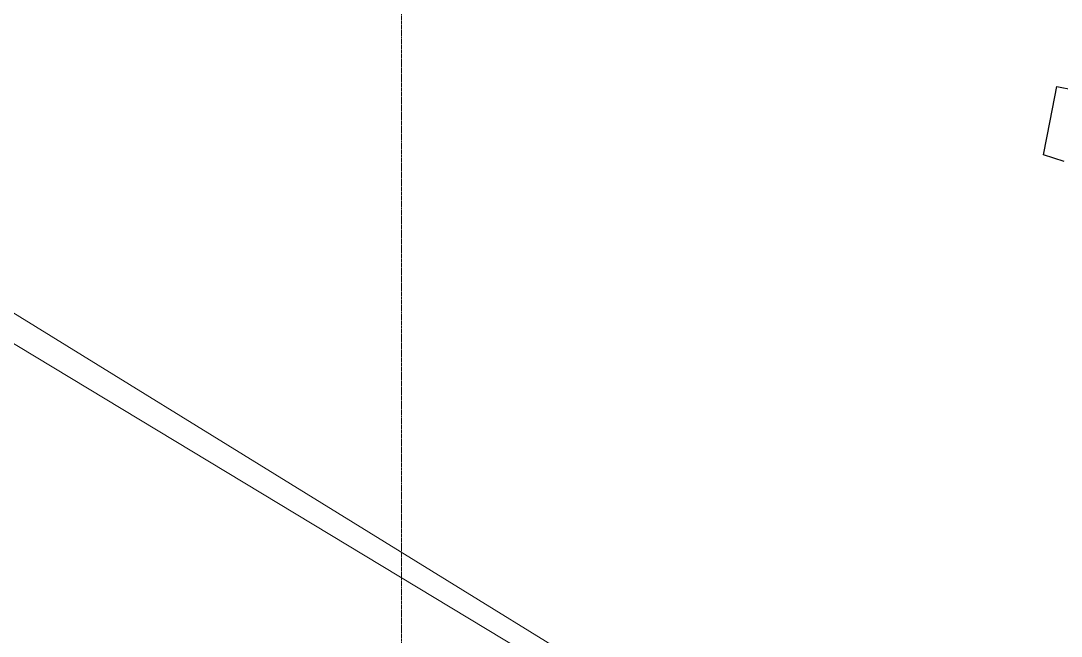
# Model space of a CAD drawing. Header units: inches. Extents: x 3268 to 7018, y 976 to 6708.
# Drawn here: x 4572.9 to 4886.8, y 1498.5 to 1684.3 of the extents above; entities that cross this region are included whole.
import ezdxf

# ---------------------------------------------------------------- set-up
doc = ezdxf.new("R2010")
doc.units = ezdxf.units.IN
doc.header["$MEASUREMENT"] = 0
doc.linetypes.add('Grid Line 1_2_', pattern=[0.875, 0.5, -0.125, 0.125, -0.125])
for name, color, linetype, lineweight in [('0-landscaping', 1, 'Continuous', 25), ('_Surv_V-ROAD-CURB', 50, 'Continuous', 9), ('S-GRID', 1, 'Continuous', 9), ('site_dwg', 8, 'Continuous', 9)]:
    doc.layers.add(name, color=color, linetype=linetype, lineweight=lineweight)

# ---------------------------------------------------------------- blocks, each defined once
blk = doc.blocks.new('site_dwg__Surv-12649357-Overall Retail Plan Opt 2')
at = {"layer": '_Surv_V-ROAD-CURB', "color": 133, "flags": 128}
for points in [[(24338911.7, 9814557.42), (24339165.39, 9814383.35), (24339467.65, 9814167.83)], [(24338907.25, 9814551.74), (24339159.22, 9814376.52), (24339464.39, 9814163.31)]]:
    blk.add_lwpolyline(points, dxfattribs=at)
blk = doc.blocks.new('site_dwg_dec1-V200-Overall Retail Plan Opt 2')
at = {"layer": '0-landscaping', "color": 213, "flags": 128}
blk.add_lwpolyline([(-110.91, 48.14), (-113.09, 51.89), (-107.54, 56.13), (-101.99, 60.38), (-97.74, 54.83)], dxfattribs=at)
blk = doc.blocks.new('site_dwg-12440225-Overall Retail Plan Opt 2')
blk.add_blockref('site_dwg__Surv-12649357-Overall Retail Plan Opt 2', (0, 0))
at = {"xscale": 1.5, "yscale": 1.5, "zscale": 1.5, "rotation": 37.81158375857705}
blk.add_blockref('site_dwg_dec1-V200-Overall Retail Plan Opt 2', (24339768.44, 9814375.85), dxfattribs=at)

msp = doc.modelspace()

# ---------------------------------------------------------------- linework, layer by layer
at = {"layer": 'S-GRID', "linetype": 'Grid Line 1_2_'}
msp.add_line((4687.74, 2338.45), (4687.74, 1191.87), dxfattribs=at)

# ---------------------------------------------------------------- block references
at = {"layer": 'site_dwg', "color": 53, "lineweight": 15, "rotation": 3.810000000000009}
msp.add_blockref('site_dwg-12440225-Overall Retail Plan Opt 2', (-23628768.69, -11408316.78), dxfattribs=at)

doc.saveas('drawing.dxf')
